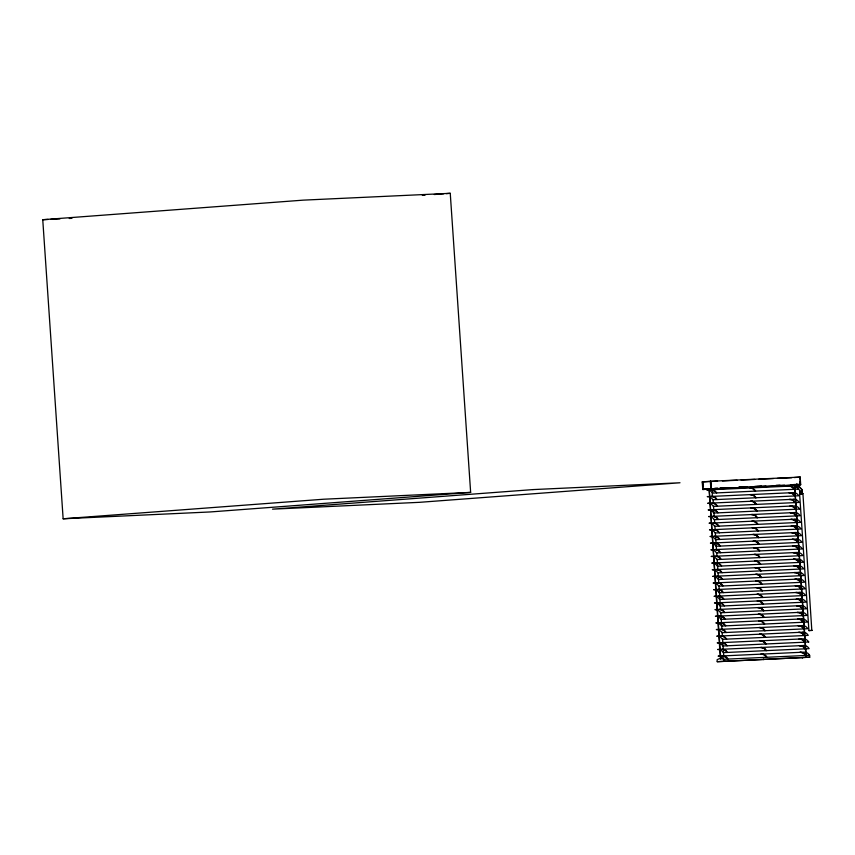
<?xml version="1.0" encoding="UTF-8"?>
<svg xmlns="http://www.w3.org/2000/svg" width="855" height="855" viewBox="0 0 855 855"><rect width="100%" height="100%" fill="white"/><g stroke="black" fill="none" stroke-linecap="round" stroke-linejoin="round"><path stroke-width="1.28" d="M712.375 488.932C714.545 487.97 710.751 495.323 712.91 496.883M724.826 661.225L724.132 661.278L724.869 661.225M799.596 493.869L802.92 493.624L811.812 630.402L808.916 630.605L799.596 493.869L800.836 493.795M802.931 493.624L801.734 493.73M720.402 658.895L709.158 489.167L720.786 658.863M806.019 657.356L794.573 484.988L806.318 657.335M42.75 219.703L303.204 200.145L450.254 193.316L470.645 492.395L210.191 511.953L63.142 518.782L42.75 219.703L48.051 219.457M422.349 195.41L425.01 195.218M434.308 194.513L443.606 193.818M446.267 193.615L450.254 193.316M63.142 518.782L323.596 499.224L470.645 492.395M702.265 481.889L710.762 481.258L711.285 488.846L702.778 489.488L702.265 481.889L717.548 481.162M794.263 477.55L800.173 477.101L800.686 484.7L792.19 485.33M708.357 488.59L703.398 488.964L710.045 488.654M792.564 484.828L795.043 484.635M794.53 484.55L799.842 490.503L800.066 493.827L802.46 493.666L802.193 489.862L797.042 484.101M723.843 661.182L723.704 659.291A8.09 7.043 87.3 0 0 717.089 659.782L717.227 661.685L809.738 657.196L809.61 655.293A7.15 6.231 87.3 0 0 804.021 652.151L718.115 656.138A7.161 6.231 87.3 0 1 723.715 659.28L809.61 655.293A8.09 7.043 87.3 0 0 808.531 654.855M809.738 657.196L717.227 661.685M810.166 630.53L808.926 630.605M811.01 630.445L812.239 630.359M50.702 219.34L59.968 218.901M69.244 218.474L71.895 218.346M800.173 477.101L710.355 481.29L710.591 484.849M722.454 480.948L737.096 480.264M741.093 480.083L754.815 479.431M758.813 479.249L773.444 478.565M777.441 478.383L791.666 477.731M714.833 488.226L717.495 488.098M720.156 487.97L724.142 487.788M738.784 487.104L742.781 486.923M754.762 486.367L761.41 486.057M776.051 485.384L780.049 485.191M793.355 484.571L798.677 484.325M720.701 488.162L728.684 487.788M739.329 487.297L747.313 486.923M756.632 486.495L765.952 486.057M775.261 485.629L784.58 485.202M800.686 484.7L711.05 488.857L710.526 481.269M702.778 489.488L792.414 485.319M712.61 489.894L712.14 489.915A7.075 6.167 87.3 0 1 715.026 491.54L715.496 491.518A7.075 6.167 87.3 0 0 712.61 489.894A7.257 6.327 87.3 0 0 710.986 489.765M749.504 487.981A7.257 6.327 87.3 0 1 751.128 488.109L751.598 488.087A7.075 6.167 87.3 0 1 754.473 489.701A7.257 6.327 87.3 0 1 755.564 491.101M751.128 488.109A7.075 6.167 87.3 0 1 754.014 489.723L754.473 489.701M798.281 489.124L712.375 493.111A7.161 6.231 87.3 0 0 706.786 489.958L792.692 485.982A7.15 6.231 87.3 0 1 798.292 489.113M796.518 484.122L802.193 489.862M799.842 490.503L800.066 493.827M715.945 498.166A7.075 6.167 87.3 0 0 713.07 496.541L712.6 496.563A7.075 6.167 87.3 0 1 715.485 498.187L715.945 498.166A7.257 6.327 87.3 0 1 717.035 499.566M751.577 494.756L752.047 494.735A7.075 6.167 87.3 0 1 754.933 496.349L754.463 496.37A7.075 6.167 87.3 0 0 751.577 494.756A7.257 6.327 87.3 0 0 749.963 494.628M716.405 504.813A7.075 6.167 87.3 0 0 713.519 503.189L713.049 503.21A7.075 6.167 87.3 0 1 715.934 504.835L716.405 504.813A7.257 6.327 87.3 0 1 717.484 506.213M752.037 501.404L752.507 501.383A7.075 6.167 87.3 0 1 755.382 502.997L754.922 503.018A7.075 6.167 87.3 0 0 752.037 501.404A7.257 6.327 87.3 0 0 750.412 501.276M716.853 511.461A7.075 6.167 87.3 0 0 713.968 509.837L713.508 509.858A7.075 6.167 87.3 0 1 716.383 511.482L716.853 511.461A7.257 6.327 87.3 0 1 717.944 512.861M750.872 507.923A7.257 6.327 87.3 0 1 752.486 508.052L752.956 508.03A7.075 6.167 87.3 0 1 755.841 509.644A7.257 6.327 87.3 0 1 757.006 511.098M755.841 509.644L755.371 509.666A7.075 6.167 87.3 0 0 752.486 508.052M799.649 509.067L713.743 513.053A7.161 6.231 87.3 0 0 708.143 509.901L794.06 505.925A7.15 6.231 87.3 0 1 799.649 509.056M717.302 518.109A7.075 6.167 87.3 0 0 714.427 516.484L713.957 516.505A7.075 6.167 87.3 0 1 716.843 518.13L717.302 518.109A7.257 6.327 87.3 0 1 718.392 519.498M752.945 514.699L753.405 514.678A7.075 6.167 87.3 0 1 756.29 516.292L755.82 516.313A7.075 6.167 87.3 0 0 752.945 514.699A7.257 6.327 87.3 0 0 751.321 514.571M794.958 519.209L709.052 523.196A7.161 6.231 87.3 0 1 714.652 526.338L800.547 522.362A7.15 6.231 87.3 0 0 794.958 519.209M717.762 524.746A7.075 6.167 87.3 0 0 714.876 523.132L714.406 523.153A7.075 6.167 87.3 0 1 717.292 524.778L717.762 524.756A7.257 6.327 87.3 0 1 718.852 526.146M753.394 521.347L753.864 521.326A7.075 6.167 87.3 0 1 756.739 522.939L756.28 522.961A7.075 6.167 87.3 0 0 753.394 521.347A7.257 6.327 87.3 0 0 751.769 521.219M715.336 529.779L714.866 529.801A7.075 6.167 87.3 0 1 717.751 531.415L718.211 531.393A7.075 6.167 87.3 0 0 715.336 529.779A7.257 6.327 87.3 0 0 713.711 529.651M752.229 527.866A7.257 6.327 87.3 0 1 753.843 527.984L754.313 527.963A7.075 6.167 87.3 0 1 757.199 529.587A7.257 6.327 87.3 0 1 758.289 530.987M793.301 526.156L792.831 526.178A7.257 6.316 87.3 0 0 791.217 526.06A7.129 6.209 87.3 0 1 796.112 528.219L796.807 529.202M757.199 529.587L756.728 529.608A7.075 6.167 87.3 0 0 753.843 527.984M715.314 536.448L715.785 536.427A7.075 6.167 87.3 0 1 718.67 538.041L718.2 538.062A7.075 6.167 87.3 0 0 715.314 536.448M752.678 534.514A7.257 6.327 87.3 0 1 754.302 534.632L754.773 534.61A7.075 6.167 87.3 0 1 757.648 536.235A7.257 6.327 87.3 0 1 758.738 537.635M754.302 534.632A7.075 6.167 87.3 0 1 757.188 536.256L757.648 536.235M716.234 543.075L715.774 543.096A7.075 6.167 87.3 0 1 718.649 544.71L719.119 544.688A7.075 6.167 87.3 0 0 716.234 543.075A7.257 6.327 87.3 0 0 714.62 542.946M753.137 541.162A7.257 6.327 87.3 0 1 754.751 541.279L755.221 541.258A7.075 6.167 87.3 0 1 758.107 542.882A7.257 6.327 87.3 0 1 759.187 544.282M754.751 541.279A7.075 6.167 87.3 0 1 757.637 542.904L758.107 542.882M796.775 545.8L710.868 549.786A7.161 6.231 87.3 0 1 716.469 552.929L802.364 548.942A7.15 6.231 87.3 0 0 796.775 545.789M719.568 551.336A7.075 6.167 87.3 0 0 716.693 549.722L716.223 549.744A7.075 6.167 87.3 0 1 719.108 551.357L719.568 551.336A7.257 6.327 87.3 0 1 720.658 552.736M753.586 547.809A7.257 6.327 87.3 0 1 755.211 547.927L755.67 547.905A7.075 6.167 87.3 0 1 758.556 549.53A7.257 6.327 87.3 0 1 759.646 550.93M755.211 547.927A7.075 6.167 87.3 0 1 758.086 549.551L758.556 549.53M711.317 556.434L797.223 552.448A7.15 6.231 87.3 0 1 802.824 555.59L716.907 559.576A7.161 6.231 87.3 0 0 711.317 556.423M720.028 557.984A7.075 6.167 87.3 0 0 717.142 556.37L716.672 556.391A7.075 6.167 87.3 0 1 719.557 558.005L720.028 557.984A7.257 6.327 87.3 0 1 721.118 559.384M754.035 554.457A7.257 6.327 87.3 0 1 755.66 554.574L756.13 554.553A7.075 6.167 87.3 0 1 759.005 556.178A7.257 6.327 87.3 0 1 760.095 557.578M755.66 554.574A7.075 6.167 87.3 0 1 758.545 556.199L759.005 556.178M793.472 559.288L711.777 563.082A7.161 6.231 87.3 0 1 717.366 566.224L803.273 562.237A7.15 6.231 87.3 0 0 797.683 559.085L793.483 559.288A7.129 6.209 87.3 0 1 798.378 561.457L799.072 562.43M720.476 564.631A7.075 6.167 87.3 0 0 717.602 563.007L717.131 563.039A7.075 6.167 87.3 0 1 720.017 564.653L720.476 564.631A7.257 6.327 87.3 0 1 721.567 566.031M754.495 561.104A7.257 6.327 87.3 0 1 756.109 561.222L756.579 561.201A7.075 6.167 87.3 0 1 759.464 562.825A7.257 6.327 87.3 0 1 760.629 564.268M759.464 562.825L758.994 562.846A7.075 6.167 87.3 0 0 756.109 561.222M718.05 569.654L717.58 569.676A7.075 6.167 87.3 0 1 720.466 571.3L720.936 571.279A7.075 6.167 87.3 0 0 718.05 569.654A7.257 6.327 87.3 0 0 716.426 569.537M756.568 567.87L757.038 567.848A7.075 6.167 87.3 0 1 759.913 569.473L759.454 569.494A7.075 6.167 87.3 0 0 756.568 567.87A7.257 6.327 87.3 0 0 754.944 567.741M798.591 572.39L712.675 576.377A7.161 6.231 87.3 0 1 718.275 579.519L804.181 575.533A7.15 6.231 87.3 0 0 798.591 572.38M721.385 577.927A7.075 6.167 87.3 0 0 718.499 576.302L718.04 576.323A7.075 6.167 87.3 0 1 720.915 577.948L721.385 577.927A7.257 6.327 87.3 0 1 722.561 579.369M757.017 574.517L757.487 574.496A7.075 6.167 87.3 0 1 760.373 576.12L759.903 576.142A7.075 6.167 87.3 0 0 757.017 574.517A7.257 6.327 87.3 0 0 755.403 574.389M721.834 584.574A7.075 6.167 87.3 0 0 718.959 582.95L718.489 582.971A7.075 6.167 87.3 0 1 721.374 584.596L721.834 584.574A7.257 6.327 87.3 0 1 722.924 585.974M755.852 581.037A7.257 6.327 87.3 0 1 757.477 581.165L757.936 581.144A7.075 6.167 87.3 0 1 760.822 582.768A7.257 6.327 87.3 0 1 761.912 584.168M760.822 582.768L760.352 582.789A7.075 6.167 87.3 0 0 757.477 581.165M722.293 591.222A7.075 6.167 87.3 0 0 719.408 589.597L718.937 589.619A7.075 6.167 87.3 0 1 721.823 591.243L722.293 591.222A7.257 6.327 87.3 0 1 723.383 592.622M756.301 587.684A7.257 6.327 87.3 0 1 757.925 587.812L758.396 587.791A7.075 6.167 87.3 0 1 761.271 589.416A7.257 6.327 87.3 0 1 762.361 590.816M761.271 589.416L760.811 589.437A7.075 6.167 87.3 0 0 757.925 587.812M719.867 596.245L719.397 596.266A7.075 6.167 87.3 0 1 722.283 597.891L722.742 597.869A7.075 6.167 87.3 0 0 719.867 596.245A7.257 6.327 87.3 0 0 718.243 596.127M756.761 594.332A7.257 6.327 87.3 0 1 758.374 594.46L758.845 594.439A7.075 6.167 87.3 0 1 761.73 596.063A7.257 6.327 87.3 0 1 762.82 597.453M758.374 594.46A7.075 6.167 87.3 0 1 761.26 596.085L761.73 596.063M723.202 604.517A7.075 6.167 87.3 0 0 720.316 602.893L719.846 602.914A7.075 6.167 87.3 0 1 722.732 604.538L723.202 604.517A7.257 6.327 87.3 0 1 724.281 605.917M758.834 601.108L759.304 601.086A7.075 6.167 87.3 0 1 762.179 602.7L761.72 602.732A7.075 6.167 87.3 0 0 758.834 601.108A7.257 6.327 87.3 0 0 757.209 600.98M723.651 611.165A7.075 6.167 87.3 0 0 720.765 609.54L720.305 609.562A7.075 6.167 87.3 0 1 723.18 611.186L723.651 611.165A7.257 6.327 87.3 0 1 724.741 612.565M759.283 607.755L759.753 607.734A7.075 6.167 87.3 0 1 762.639 609.348L762.168 609.369A7.075 6.167 87.3 0 0 759.283 607.755A7.257 6.327 87.3 0 0 757.669 607.627M720.541 612.757L806.447 608.771A7.15 6.231 87.3 0 0 800.857 605.618L714.94 609.615A7.161 6.231 87.3 0 1 720.541 612.746M724.1 617.812A7.075 6.167 87.3 0 0 721.225 616.188L720.754 616.209A7.075 6.167 87.3 0 1 723.64 617.834L724.1 617.812A7.257 6.327 87.3 0 1 725.19 619.212M758.118 614.275A7.257 6.327 87.3 0 1 759.742 614.403L760.202 614.382A7.075 6.167 87.3 0 1 763.088 615.995A7.257 6.327 87.3 0 1 764.178 617.395M759.742 614.403A7.075 6.167 87.3 0 1 762.617 616.017L763.088 615.995M724.559 624.46A7.075 6.167 87.3 0 0 721.673 622.835L721.203 622.857A7.075 6.167 87.3 0 1 724.089 624.481L724.559 624.46A7.257 6.327 87.3 0 1 725.649 625.86M758.567 620.922A7.257 6.327 87.3 0 1 760.191 621.051L760.661 621.029A7.075 6.167 87.3 0 1 763.536 622.643A7.257 6.327 87.3 0 1 764.627 624.043M763.536 622.643L763.077 622.664A7.075 6.167 87.3 0 0 760.191 621.051M802.054 620.858L802.524 620.837A7.064 6.156 87.3 0 0 799.649 619.212L799.179 619.244A7.257 6.316 87.3 0 0 797.555 619.116A7.161 6.231 87.3 0 1 803.155 622.248A7.257 6.316 87.3 0 0 802.14 620.901M722.133 629.483L721.663 629.504A7.075 6.167 87.3 0 1 724.548 631.129L725.008 631.108A7.075 6.167 87.3 0 0 722.133 629.483A7.257 6.327 87.3 0 0 720.509 629.355M759.026 627.57A7.257 6.327 87.3 0 1 760.64 627.698L761.11 627.677A7.075 6.167 87.3 0 1 763.996 629.291M722.582 636.131L722.112 636.152A7.075 6.167 87.3 0 1 724.997 637.777L725.467 637.755A7.075 6.167 87.3 0 0 722.582 636.131A7.257 6.327 87.3 0 0 720.957 636.002M761.1 634.346L761.57 634.325A7.075 6.167 87.3 0 1 764.445 635.938L763.985 635.96A7.075 6.167 87.3 0 0 761.1 634.346A7.257 6.327 87.3 0 0 759.475 634.218M725.916 644.392A7.075 6.167 87.3 0 0 723.031 642.778L722.571 642.8A7.075 6.167 87.3 0 1 725.446 644.414L725.916 644.392A7.257 6.327 87.3 0 1 727.092 645.846M759.935 640.865A7.257 6.327 87.3 0 1 761.548 640.983L762.019 640.961A7.075 6.167 87.3 0 1 764.904 642.586A7.257 6.327 87.3 0 1 765.984 643.986M764.904 642.586L764.434 642.607A7.075 6.167 87.3 0 0 761.548 640.983M808.712 641.998L722.806 645.995A7.161 6.231 87.3 0 0 717.206 642.842L803.123 638.856A7.15 6.231 87.3 0 1 808.712 641.998M726.365 651.04A7.075 6.167 87.3 0 0 723.49 649.426L723.02 649.447A7.075 6.167 87.3 0 1 725.906 651.061L726.365 651.04A7.257 6.327 87.3 0 1 727.455 652.44M761.474 647.545L763.002 647.759A7.075 6.156 87.3 0 1 765.353 649.234A7.257 6.327 87.3 0 1 766.443 650.634M762.008 647.63L762.532 647.78A7.075 6.156 87.3 0 1 764.883 649.255L765.353 649.234M726.825 657.687A7.075 6.167 87.3 0 0 723.939 656.074L723.469 656.095A7.075 6.167 87.3 0 1 726.355 657.709L726.825 657.687A7.257 6.327 87.3 0 1 727.915 659.087M760.832 654.161A7.257 6.327 87.3 0 1 762.457 654.278L762.927 654.257A7.075 6.167 87.3 0 1 765.802 655.881A7.257 6.327 87.3 0 1 766.892 657.281M762.457 654.278A7.075 6.167 87.3 0 1 765.343 655.903L765.802 655.881M760.384 647.513L761.399 647.481M760.929 647.502L762.468 647.609M793.387 488.344L793.461 487.895A7.064 6.156 87.3 0 0 790.586 486.281L790.116 486.303A7.257 6.316 87.3 0 0 788.492 486.174A7.139 6.22 87.3 0 1 793.397 488.344L794.081 489.317M793.846 494.992L793.921 494.543A7.064 6.156 87.3 0 0 791.035 492.929L790.565 492.95A7.257 6.316 87.3 0 0 788.951 492.822A7.129 6.209 87.3 0 1 793.846 494.992L794.541 495.964M795.652 521.582L795.727 521.133A7.064 6.156 87.3 0 0 792.852 519.509L792.382 519.53A7.257 6.316 87.3 0 0 790.757 519.413A7.129 6.209 87.3 0 1 795.663 521.571L796.347 522.555M796.112 528.23L796.187 527.781A7.064 6.156 87.3 0 0 793.301 526.156M796.561 534.877L796.636 534.428A7.064 6.156 87.3 0 0 793.75 532.804L793.29 532.825A7.257 6.316 87.3 0 0 791.666 532.708A7.129 6.209 87.3 0 1 796.571 534.867L797.255 535.85M797.469 548.173L797.544 547.724A7.064 6.156 87.3 0 0 794.658 546.099L794.199 546.121A7.257 6.316 87.3 0 0 792.574 545.992A7.129 6.209 87.3 0 1 797.469 548.162L798.164 549.145M797.918 554.82L797.993 554.371A7.064 6.156 87.3 0 0 795.118 552.747L794.648 552.768A7.257 6.316 87.3 0 0 793.023 552.64A7.129 6.209 87.3 0 1 797.929 554.81L798.613 555.782M798.378 561.468L798.452 561.019A7.064 6.156 87.3 0 0 795.567 559.394L795.097 559.416A7.257 6.316 87.3 0 0 793.483 559.288M799.286 574.763L799.35 574.304A7.064 6.156 87.3 0 0 796.475 572.69L796.005 572.711A7.257 6.316 87.3 0 0 794.391 572.583A7.129 6.209 87.3 0 1 799.286 574.752L799.97 575.725M799.735 581.4L799.81 580.951A7.064 6.156 87.3 0 0 796.924 579.337L796.465 579.359A7.257 6.316 87.3 0 0 794.84 579.23A7.129 6.209 87.3 0 1 799.735 581.4L800.43 582.373M800.184 588.048L800.259 587.599A7.064 6.156 87.3 0 0 797.384 585.985L796.913 586.006A7.257 6.316 87.3 0 0 795.289 585.878A7.129 6.209 87.3 0 1 800.195 588.048L800.879 589.02M800.643 594.695L800.718 594.246A7.064 6.156 87.3 0 0 797.833 592.633L797.362 592.654A7.257 6.316 87.3 0 0 795.749 592.526A7.129 6.209 87.3 0 1 800.643 594.695L801.338 595.668M801.552 607.99L801.616 607.542A7.064 6.156 87.3 0 0 798.741 605.928L798.271 605.949A7.257 6.316 87.3 0 0 796.657 605.821A7.129 6.209 87.3 0 1 801.552 607.99L802.236 608.963M802.909 627.933L802.984 627.485A7.064 6.156 87.3 0 0 800.098 625.86L799.628 625.881A7.257 6.316 87.3 0 0 798.014 625.764A7.129 6.209 87.3 0 1 802.909 627.923L803.604 628.906M803.358 634.581L803.433 634.132A7.064 6.156 87.3 0 0 800.547 632.508L800.088 632.529A7.257 6.316 87.3 0 0 798.463 632.411A7.129 6.209 87.3 0 1 803.369 634.57L804.053 635.554M803.818 641.229L803.882 640.78A7.064 6.156 87.3 0 0 801.007 639.155L800.537 639.177A7.257 6.316 87.3 0 0 798.923 639.059A7.129 6.209 87.3 0 1 803.818 641.218L804.502 642.201M804.266 647.876L804.341 647.427A7.064 6.156 87.3 0 0 801.456 645.803L800.996 645.824A7.257 6.316 87.3 0 0 799.372 645.707A7.129 6.209 87.3 0 1 804.266 647.866L804.961 648.849M804.715 654.524L804.79 654.075A7.064 6.156 87.3 0 0 801.915 652.451L801.445 652.472A7.257 6.316 87.3 0 0 799.82 652.354A7.129 6.209 87.3 0 1 804.726 654.513L805.41 655.496M795.054 484.529L798.591 488.494M794.658 502.109L794.37 501.19A7.064 6.156 87.3 0 0 791.484 499.566L791.025 499.598A7.257 6.316 87.3 0 0 789.4 499.47A7.139 6.22 87.3 0 1 794.669 502.099L794.99 502.612M795.118 508.757L794.819 507.838A7.064 6.156 87.3 0 0 791.944 506.213L791.474 506.235A7.257 6.316 87.3 0 0 789.86 506.117A7.139 6.22 87.3 0 1 795.118 508.746L795.439 509.259M802.364 615.108L802.076 614.189A7.064 6.156 87.3 0 0 799.19 612.575L798.73 612.597A7.257 6.316 87.3 0 0 797.106 612.469A7.139 6.22 87.3 0 1 802.375 615.098L802.695 615.611M797.704 542.498L797.084 541.076A7.064 6.156 87.3 0 0 794.21 539.452L793.739 539.473A7.257 6.316 87.3 0 0 792.125 539.355A7.129 6.209 87.3 0 1 797.02 541.514M799.521 569.077L798.901 567.656A7.064 6.156 87.3 0 0 796.016 566.042L795.556 566.063A7.257 6.316 87.3 0 0 793.932 565.935A7.129 6.209 87.3 0 1 798.837 568.105M801.787 602.315L801.167 600.894A7.064 6.156 87.3 0 0 798.281 599.28L797.822 599.302A7.257 6.316 87.3 0 0 796.197 599.173A7.129 6.209 87.3 0 1 801.103 601.343M801.669 489.894L801.926 493.688M799.938 477.111L800.451 484.71M799.842 481.889L800.013 484.272M713.091 499.534L713.359 503.51M713.54 506.16L714.267 516.773M714.449 519.423L714.716 523.399M714.898 526.049L715.165 530.025M715.346 532.676L716.522 549.915M716.704 552.565L716.982 556.541M717.163 559.191L717.879 569.804M718.061 572.455L718.788 583.057M718.97 585.707L720.594 609.572M720.776 612.223L721.951 629.462M722.133 632.112L722.4 636.088M722.582 638.738L723.843 657.303M702.906 481.846L703.227 486.591M702.489 481.878L703.013 489.477M765.343 655.903A7.257 6.327 87.3 0 1 766.433 657.303M761.303 654.139A7.257 6.327 87.3 0 1 762.927 654.257M722.315 655.945A7.257 6.327 87.3 0 1 723.939 656.074M721.866 649.298A7.257 6.327 87.3 0 1 723.49 649.426M764.883 649.255A7.257 6.327 87.3 0 1 765.973 650.655M721.417 642.65A7.257 6.327 87.3 0 1 723.031 642.778M764.52 642.65A7.257 6.327 87.3 0 1 765.599 644.05M725.542 637.798A7.257 6.327 87.3 0 1 726.632 639.198M764.06 636.013A7.257 6.327 87.3 0 1 765.15 637.403M725.093 631.15A7.257 6.327 87.3 0 1 726.184 632.55M763.611 629.365A7.257 6.327 87.3 0 1 764.701 630.766M760.64 627.698A7.075 6.167 87.3 0 1 763.526 629.312L763.996 629.291A7.257 6.327 87.3 0 1 765.161 630.744M720.049 622.707A7.257 6.327 87.3 0 1 721.673 622.835M763.152 622.718A7.257 6.327 87.3 0 1 764.242 624.118M719.6 616.06A7.257 6.327 87.3 0 1 721.225 616.188M762.617 616.017A7.257 6.327 87.3 0 1 763.707 617.417M719.151 609.412A7.257 6.327 87.3 0 1 720.765 609.54M762.168 609.369A7.257 6.327 87.3 0 1 763.259 610.769M718.692 602.764A7.257 6.327 87.3 0 1 720.316 602.893M761.72 602.732A7.257 6.327 87.3 0 1 762.799 604.122M722.828 597.912A7.257 6.327 87.3 0 1 723.918 599.312M761.26 596.085A7.257 6.327 87.3 0 1 762.35 597.474M717.783 589.48A7.257 6.327 87.3 0 1 719.408 589.597M760.886 589.48A7.257 6.327 87.3 0 1 761.976 590.88M717.334 582.832A7.257 6.327 87.3 0 1 718.959 582.95M760.437 582.832A7.257 6.327 87.3 0 1 761.527 584.232M716.885 576.185A7.257 6.327 87.3 0 1 718.499 576.302M759.988 576.185A7.257 6.327 87.3 0 1 761.068 577.585M760.394 640.844A7.257 6.327 87.3 0 1 762.019 640.961M759.945 634.196A7.257 6.327 87.3 0 1 761.57 634.325M764.53 635.992A7.257 6.327 87.3 0 1 765.62 637.381M759.486 627.549A7.257 6.327 87.3 0 1 761.11 627.677M759.037 620.901A7.257 6.327 87.3 0 1 760.661 621.029M758.588 614.253A7.257 6.327 87.3 0 1 760.202 614.382M758.129 607.606A7.257 6.327 87.3 0 1 759.753 607.734M762.713 609.401A7.257 6.327 87.3 0 1 763.804 610.801M757.68 600.958A7.257 6.327 87.3 0 1 759.304 601.086M762.265 602.754A7.257 6.327 87.3 0 1 763.355 604.154M757.22 594.311A7.257 6.327 87.3 0 1 758.845 594.439M756.771 587.663A7.257 6.327 87.3 0 1 758.396 587.791M756.322 581.015A7.257 6.327 87.3 0 1 757.936 581.144M755.863 574.368A7.257 6.327 87.3 0 1 757.487 574.496M760.448 576.163A7.257 6.327 87.3 0 1 761.538 577.563M755.414 567.72A7.257 6.327 87.3 0 1 757.038 567.848M759.999 569.516A7.257 6.327 87.3 0 1 761.089 570.916M754.954 561.072A7.257 6.327 87.3 0 1 756.579 561.201M754.505 554.435A7.257 6.327 87.3 0 1 756.13 554.553M754.057 547.788A7.257 6.327 87.3 0 1 755.67 547.905M753.597 541.14A7.257 6.327 87.3 0 1 755.221 541.258M753.148 534.493A7.257 6.327 87.3 0 1 754.773 534.61M752.689 527.845A7.257 6.327 87.3 0 1 754.313 527.963M752.24 521.197A7.257 6.327 87.3 0 1 753.864 521.315M756.825 522.982A7.257 6.327 87.3 0 1 757.915 524.382M721.011 571.322A7.257 6.327 87.3 0 1 722.101 572.722M715.977 562.889A7.257 6.327 87.3 0 1 717.602 563.007M715.517 556.242A7.257 6.327 87.3 0 1 717.142 556.37M715.069 549.594A7.257 6.327 87.3 0 1 716.693 549.722M719.205 544.742A7.257 6.327 87.3 0 1 720.295 546.142M754.014 489.723A7.257 6.327 87.3 0 1 755.104 491.123M749.974 487.959A7.257 6.327 87.3 0 1 751.598 488.087M715.582 491.561A7.257 6.327 87.3 0 1 716.661 492.961M759.529 569.537A7.257 6.327 87.3 0 1 760.619 570.937M759.08 562.889A7.257 6.327 87.3 0 1 760.17 564.289M758.545 556.199A7.257 6.327 87.3 0 1 759.635 557.599M758.086 549.551A7.257 6.327 87.3 0 1 759.176 550.951M757.637 542.904A7.257 6.327 87.3 0 1 758.727 544.304M714.16 536.299A7.257 6.327 87.3 0 1 715.785 536.427M718.745 538.094A7.257 6.327 87.3 0 1 719.835 539.494M757.188 536.256A7.257 6.327 87.3 0 1 758.267 537.656M751.791 514.55A7.257 6.327 87.3 0 1 753.405 514.678M756.376 516.345A7.257 6.327 87.3 0 1 757.466 517.735M751.331 507.902A7.257 6.327 87.3 0 1 752.956 508.03M750.882 501.254A7.257 6.327 87.3 0 1 752.507 501.383M755.467 503.05A7.257 6.327 87.3 0 1 756.557 504.45M718.296 531.447A7.257 6.327 87.3 0 1 719.386 532.847M756.814 529.651A7.257 6.327 87.3 0 1 757.904 531.051M713.252 523.004A7.257 6.327 87.3 0 1 714.876 523.132M756.354 523.014A7.257 6.327 87.3 0 1 757.445 524.404M712.803 516.356A7.257 6.327 87.3 0 1 714.427 516.484M755.906 516.367A7.257 6.327 87.3 0 1 756.996 517.767M712.354 509.708A7.257 6.327 87.3 0 1 713.968 509.837M755.457 509.719A7.257 6.327 87.3 0 1 756.536 511.119M711.894 503.061A7.257 6.327 87.3 0 1 713.519 503.189M754.997 503.071A7.257 6.327 87.3 0 1 756.087 504.471M750.423 494.607A7.257 6.327 87.3 0 1 752.047 494.735M755.018 496.402A7.257 6.327 87.3 0 1 756.098 497.802M711.446 496.413A7.257 6.327 87.3 0 1 713.07 496.541M754.463 496.37A7.257 6.327 87.3 0 1 755.553 497.77M751.395 487.115L752.101 487.061L751.46 487.104M790.383 485.309L791.089 485.255L790.383 485.309M763.152 659.462L763.846 659.408L763.152 659.462M802.129 657.655L802.834 657.602L802.129 657.655M532.954 489.594L272.499 509.153L419.549 502.323L680.003 482.765L532.954 489.594M793.151 492.63L707.245 496.616A7.161 6.231 87.3 0 1 712.835 499.748L798.741 495.772A7.15 6.231 87.3 0 0 793.151 492.619M793.6 499.277L707.694 503.264A7.161 6.231 87.3 0 1 713.294 506.395L799.19 502.419A7.15 6.231 87.3 0 0 793.6 499.267M794.509 512.562L708.603 516.548A7.161 6.231 87.3 0 1 714.203 519.69L800.098 515.715A7.15 6.231 87.3 0 0 794.509 512.562M792.393 512.861L791.933 512.882A7.257 6.316 87.3 0 0 790.309 512.765A7.129 6.209 87.3 0 1 795.203 514.924L795.898 515.907L795.278 514.486A7.064 6.156 87.3 0 0 792.393 512.861M795.417 525.857L709.511 529.844A7.161 6.231 87.3 0 1 715.101 532.986L801.007 528.999A7.15 6.231 87.3 0 0 795.417 525.857M795.866 532.505L709.96 536.491A7.161 6.231 87.3 0 1 715.56 539.633L801.456 535.647A7.15 6.231 87.3 0 0 795.866 532.505M796.326 539.152L710.409 543.139A7.161 6.231 87.3 0 1 716.009 546.281L801.915 542.294A7.15 6.231 87.3 0 0 796.326 539.152M798.132 565.743L712.226 569.729A7.161 6.231 87.3 0 1 717.826 572.871L803.721 568.885A7.15 6.231 87.3 0 0 798.132 565.732M799.04 579.038L713.134 583.024A7.161 6.231 87.3 0 1 718.734 586.167L804.63 582.18A7.15 6.231 87.3 0 0 799.04 579.027M799.489 585.686L713.583 589.672A7.161 6.231 87.3 0 1 719.183 592.814L805.079 588.828A7.15 6.231 87.3 0 0 799.489 585.675M799.949 592.333L714.043 596.32A7.161 6.231 87.3 0 1 719.632 599.462L805.538 595.475A7.15 6.231 87.3 0 0 799.949 592.323M800.398 598.981L714.491 602.967A7.161 6.231 87.3 0 1 720.092 606.11L805.987 602.123A7.15 6.231 87.3 0 0 800.398 598.97M801.306 612.276L715.4 616.263A7.161 6.231 87.3 0 1 721 619.394L806.896 615.418A7.15 6.231 87.3 0 0 801.306 612.266M801.755 618.924L715.849 622.91A7.161 6.231 87.3 0 1 721.449 626.042L807.344 622.066A7.15 6.231 87.3 0 0 801.755 618.913M802.214 625.571L716.308 629.547A7.161 6.231 87.3 0 1 721.898 632.689L807.804 628.714A7.15 6.231 87.3 0 0 802.214 625.561M802.663 632.208L716.757 636.195A7.161 6.231 87.3 0 1 722.357 639.337L808.253 635.361A7.15 6.231 87.3 0 0 802.663 632.208M803.572 645.504L717.666 649.49A7.161 6.231 87.3 0 1 723.266 652.632L809.161 648.646A7.15 6.231 87.3 0 0 803.572 645.504"/></g></svg>
